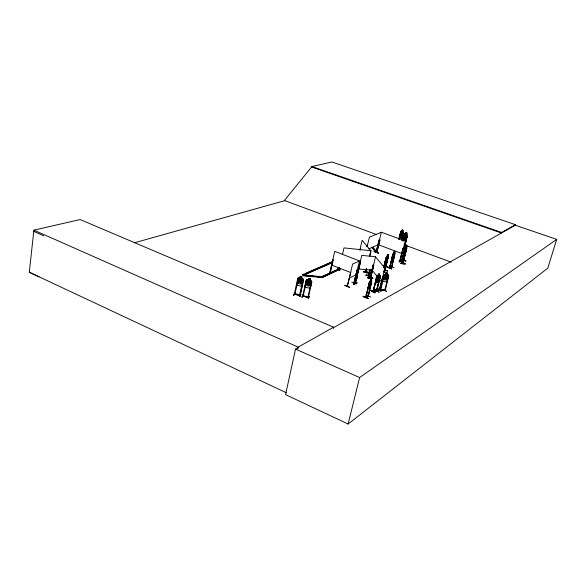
<?xml version="1.0" encoding="UTF-8"?>
<svg xmlns="http://www.w3.org/2000/svg" width="586" height="586" viewBox="0 0 586 586"><rect width="100%" height="100%" fill="white"/><g stroke="black" fill="none" stroke-linecap="round" stroke-linejoin="round"><path stroke-width="0.88" d="M369.422 277.259L371.216 279.478L369.517 277.273M369.458 277.031L371.158 279.192M365.832 294.868L370.821 297.08M386.13 263.121L385.881 263.4L385.859 262.03L384.877 263.912L385.5 262.418M399.806 235.323L399.674 236.971C402.025 241.249 403.293 234.576 401.769 238.356L399.703 236.934L401.205 231.023C402.531 232.591 401.498 228.357 403.087 230.525L402.714 232.005L403.3 232.386L401.205 231.023M403.703 237.887L403.615 239.491L405.702 240.927L403.534 239.528L403.629 237.872M404.245 251.614L404.552 253.731L406.735 245.146L406.391 246.713M394.063 267.721L389.558 265.956M405.351 247.863L406.179 247.27L404.926 253.46L404.933 251.431C402.97 256.016 406.054 244.596 405.102 250.727L405.82 249.878M368.14 286.935L368.037 288.568L369.246 282.276L369.693 281.507L371.692 280.54L368.103 296.348L368.198 295.615M376.534 276.709L377.128 276.035L376.461 276.673L375.428 282.935L375.414 281.309M377.743 276.57L378.952 276.314M379.091 275.742L379.574 276.218L378.79 279.405L377.838 280.87L376.666 281.06L376.373 279.793L377.157 276.599C377.545 274.893 382.482 275.669 379.091 275.684M377.135 290.231L382.321 290.7L382.292 290.297L377.098 289.85L382.299 290.319M363.371 271.838C373.773 273.113 365.305 271.494 363.408 271.589M386.98 257.957L386.841 258.316L386.994 257.935M387.309 260.514C387.954 261.993 383.757 264.652 385.178 261.576M393.572 254.991L393.58 254.961M385.105 269.904L384.746 270.285L388.196 257.203L385.149 270.278L384.746 270.285L388.423 256.228L385.874 265.319L384.13 266.161L384.277 264.689L386.167 257.247L387.097 256.346L387.493 254.734L388.232 254.39L387.793 256.067M384.182 266.176L384.357 264.689M393.946 257.327L393.331 259.005L391.704 259.84L391.822 258.338M391.704 259.84L391.8 258.36M367.385 277.383L372.528 277.962M367.429 277.149L372.579 278.079L372.564 277.691M390.833 262.88C392.832 263.385 393.704 257.994 392.525 262.059L390.833 262.88L392.862 254.09L393.77 253.211M405.578 248.713L403.183 248.72M39.042 276.856L29.3 272.234L33.893 230.144L80.143 219.552L333.61 327.193L333.317 328.46M403.849 252.017L403.717 253.474L403.827 252.039M400.37 263.429L405.234 263.839M400.406 263.173L405.226 263.825M356.61 283.976L351.717 282.122M404.508 255.708L405.043 254.375L404.508 255.708L403.446 254.265L404.875 247.878L401.447 262.015L405.732 247.028L405.292 247.285L406.845 246.494L406.838 246.955M404.508 255.643L403.527 254.236L403.703 252.537M370.162 277.925L370.557 278.116M376.578 234.576L284.408 200.493L311.942 166.541L331.903 161.978L515.431 224.687L515.277 225.229L333.427 327.721M293.879 295.212L294.839 292.802L293.549 295.132L293.908 294.905M300.23 276.409L299.834 278.225L298.545 277.94L297.769 278.394L294.311 294.187L294.502 293.579L295.11 293.74M294.546 293.696L295.044 293.725L294.89 294.348L298.069 279.603L297.541 279.478M332.504 262.286L303.262 275.281L302.332 274.9L332.445 261.576M303.716 274.995L303.892 275.86L321.765 277.522L321.861 277.09L321.575 276.658L303.716 274.995L303.892 275.86M294.428 294.231L300.135 295.6L303.292 280.855L302.757 280.731L299.505 295.439L299.71 294.846L300.303 294.985M299.739 296.619L300.926 294.568L300.662 294.201L299.739 296.619L300.904 294.538M300.076 295.578L303.504 279.727L303.028 278.929L298.53 277.874L297.717 278.328M302.999 295L301.856 297.131L302.2 296.919M308.551 297.058C291.235 293.242 321.641 299.827 302.698 296.23L306.046 280.328L306.866 279.852L308.155 280.247L308.514 278.335L310.441 278.797L310.045 280.613M302.618 296.106L303.38 295.732L303.109 296.333L306.39 281.602L305.863 281.47M302.178 297.205L303.094 294.787L302.156 297.124M308.163 280.225L307.071 280.599L306.332 283.983L306.983 285.66L308.778 286.093L310.06 284.877L310.8 281.492L309.965 280.657L310.441 278.797M297.9 347.747L295.534 349.088L285.558 394.62L348.121 424.022L547.8 268.117L556.7 239.388L515.277 225.229M311.591 282.928L311.056 282.796L307.899 297.483L307.928 296.824M308.141 298.347L308.932 296.186L308.368 298.699L308.91 296.421M310.697 286.576L311.767 281.734L311.32 280.98L309.957 280.679M308.309 297.571L311.833 281.727L311.364 280.928L306.859 279.874M308.917 296.186L309.159 296.523M297.805 348.904L298.201 347.124L333.61 327.193M321.765 277.522L321.575 276.658L339.118 268.762L340.026 269.12L322.417 277.464L317.019 276.673M322.417 277.464L340.026 269.12M329.845 272.79L329.713 273.384L332.855 259.701M329.728 273.376L334.738 251.357L360.632 261.356L355.387 283.507L354.816 283.353L355.358 283.565M332.767 259.737L333.288 259.862L330.174 273.537C329.127 272.937 330.629 274.058 330.372 273.003M337.917 268.359L339.734 270.512L338.173 268.322M339.492 267.216L339.06 269.516L339.55 267.289M342.444 254.639L343.989 247.9L371.106 250.757L369.832 256.082M339.668 269.055C339.126 268.879 339.462 269.186 339.506 269.472M347.505 286.473L347.564 286.1M344.861 285.228L349.769 287.206M331.647 265.055L350.728 272.563L347.146 286.451M347.373 286.532L352.596 264.088L359.452 260.982L354.032 283.053M359.87 249.966L362.155 240.267L370.843 250.705L369.568 256.031M360.016 250.141L360.434 248.361M353.922 283.126L356.969 270.271M353.988 283.045L357.292 269.333M354.105 283.185L357.35 269.45M356.742 282.664C346.04 287.675 363.899 279.918 354.208 283.895L356.742 282.65L354.2 284.159M358.112 269.641L354.889 283.404L358.2 269.604L358.639 269.772L358.2 269.604M357.921 271.362L356.647 277.149L356.793 276.665M358.39 269.699L361.782 255.357L375.465 256.771L384.987 268.154L379.332 290.092M360.053 263.649L355.306 283.551L354.933 282.87L355.475 283.067M357.394 278.108L355.805 275.742M366.961 246.655L367.583 244.816L367.327 246.625M367.122 246.713L369.392 237.162L381.23 232.298M365.181 271.01L367.129 273.149L365.459 271.01M367.129 273.12L365.276 270.769M366.477 268.842L365.554 272.072L366.206 268.952M366.265 269.025L365.598 272.072M366.045 272.102L366.66 268.996M365.92 272.087L366.719 269.069M363.188 296.501L368.242 298.545L363.049 296.567M374.117 251.482L378.534 253.137L374.234 251.401M367.803 278.13L372.864 278.599M371.517 269.926L369.685 277.471L368.389 275.574L369.707 270.227M374.19 251.24L378.534 253.137M368.733 275.083L368.777 275.779M368.565 275.772L370.052 269.523M368.748 275.764L370.235 269.545M371.143 279.185L369.444 277.01M375.128 252.632L377.545 251.504L375.384 252.485M371.692 269.941L369.759 277.618M376.783 252.383L375.882 252.288L371.956 247.138M369.913 277.5L370.059 277.017M379.039 239.938L376.007 252.39L376.271 251.995M373.187 264.894L370.015 278.409L373.187 264.894L373.846 265.172L373.414 264.916L369.956 278.306M376.227 252.434L379.23 239.857M368.14 296.106L365.605 297.461L369.305 282.298M373.634 266.037L370.418 278.577L375.501 256.741M376.527 251.907L376.446 252.317L381.354 232.21L405.329 241.029L400.209 261.29M366.038 296.824L365.832 297.351M371.121 275.559L365.862 275.142L371.106 275.559M369.305 283.228L365.803 297.556L368.367 296.201L371.736 282.144L371.334 282.196L368.147 296.318M373.67 265.158L370.352 278.548L370.755 278.123M376.805 252.441L379.911 239.967L376.871 252.456M371.502 279.156L370.726 279.551L369.685 282.071L366.104 297.439L366.228 296.904L365.73 296.948M371.121 280.826L371.495 279.061L370.513 284.496L369.759 286.1L368.982 286.503L368.902 285.323M380.043 277.141L376.271 291.008L376.798 291.052L380.043 277.141L376.652 290.942L372.901 291.594L373.553 291.132M372.967 291.586L376.329 277.757L376.82 277.779L373.048 291.696L376.82 277.779M373.172 291.703L373.355 291.037M373.289 291.55L376.673 277.698M373.59 291.117L373.48 291.63M376.219 282.76L378.314 274.167L379.567 273.97L379.135 275.772M377.78 276.504L377.003 279.69L378.168 279.5M377.963 275.955L378.358 274.189M378.842 292.062L374.82 289.557L378.981 292.033M377.413 282.569L379.508 274.036L378.388 274.241M375.003 292.795L370.777 290.517L374.791 292.832L375.069 292.509C369.839 288.927 369.099 290.385 374.989 292.729M380.182 277.222L376.417 291.088L376.901 290.539M383.859 266.945L386.218 257.269M383.808 267.875L386.203 258.148L384.006 267.773M379.347 290.143L382.929 276.394L379.743 290.363L379.435 289.601L379.86 289.828M388.181 254.368L387.236 259.415L385.866 261.202L387.493 254.734M384.973 289.931C384.87 291.213 386.291 290.011 380.109 289.909L380.68 289.433L380.688 290.033L383.969 276.226L383.493 276.182L383.969 276.226M385.551 274.702L384.431 274.57L383.676 275.112L382.548 279.669M388.386 275.032L384.438 274.629L383.698 275.134L380.241 290.019L380.175 289.403M348.121 424.022L359.621 377.552L556.7 239.388M378.937 288.737L380.981 291.096L379.252 288.51L380.959 291.022M387.126 267.157C387.229 266.169 390.496 269.252 391.756 268.893M382.607 279.661L382.739 281.427L386.745 281.807L388.796 275.61L388.401 274.951C385.669 275.64 389.441 271.772 385.954 272.973L385.595 274.761L384.584 275.222L383.801 278.387L384.321 279.822L385.91 279.976L387.097 278.702L387.881 275.537L387.17 274.893M387.192 274.915L387.661 273.142L385.954 272.973M392.913 254.104L389.47 267.956L389.829 267.363M392.891 254.976L389.631 268.014L391.829 266.952L394.825 254.06L391.616 267.04L391.946 266.484L391.529 266.52M389.705 268L393.235 253.928L394.114 251.599L394.876 251.284L393.88 256.236L392.539 257.994L392.503 256.895M393.777 253.247L394.173 251.658M384.841 290.422L388.122 276.621L388.657 276.746L388.122 276.621M392.774 258.36L392.752 260.045L392.525 258.814L391.543 260.66L392.474 258.551M393.99 254.412L393.074 259.305L391.756 261.07L391.726 259.986M385.156 290.356L385.229 289.836M393.558 256.382L394.261 253.445L393.594 253.76L392.854 256.727L393.602 256.536M388.591 276.665L385.207 290.466L380.233 290.004M398.846 239.081L400.787 231.367M398.985 239.081L400.685 232.254L399.227 239.249M399.095 239.242L400.795 232.415M384.65 289.257L386.277 291.301M387.148 267.121L391.858 268.871L387.295 266.864M401.483 239.835L403.117 233.843L401.857 239.996M401.615 239.835L403.117 233.843M402.443 237.088L403.483 233.118L401.725 239.996M402.919 240.787L404.626 233.895L405.087 233.55L405.666 233.953M403.051 240.787L404.692 233.939M403.168 240.956L404.677 234.949M403.3 240.956L405.102 234.224L405.68 234.026L406.083 232.466L406.992 233.052L406.618 234.547L407.395 235.66L404.12 248.618L403.93 247.973L404.23 248.186M405.68 234.026L406.039 232.466M399.344 260.558L403.864 262.25L399.234 260.602M401.337 260.748L399.286 261.788M399.777 261.07L400.392 260.799L399.711 261.114L402.912 248.589L403.395 248.706L402.912 248.589M399.791 261.144L402.985 248.552M404.406 236.993L404.56 238.48L405.409 239.037L406.157 238.143L406.992 233.052M403.813 248.435L407.014 236.392L404.259 248.618L403.857 248.449M404.237 248.596L407.014 236.392M406.384 239.659L405.651 240.868L407.395 235.66M406.918 246.94L402.67 263.744L401.359 261.883L401.63 260.88L401.908 261.319M401.52 262.059L404.889 248.75M406.735 245.146L406.069 245.461L404.465 251.921L404.86 252.485L405.6 249.585L405.197 249.021M406.105 250.193L406.201 247.482L405.768 246.882M402.597 263.7L406.845 247.929L403.688 260.426L401.637 261.605M402.824 263.751L406.017 251.152M402.619 263.114L402.692 263.561M405.886 261.21L401.498 259.437M515.431 224.687L501.616 232.459L501.455 233.016L311.833 167.069M386.687 258.961L386.863 260.338L387.954 256.478L386.987 258.243L386.943 256.939L387.61 256.587L386.87 259.591L386.181 259.913L386.701 257.122L386.731 258.69L385.771 260.829L386.797 258.961M384.13 266.161L385.874 265.275L386.489 263.612M369.942 287.521L370.616 285.66L370 287.543L367.979 288.546L370 287.543M310.756 286.598L309.767 288.253L305.247 287.169L304.991 285.192M403.908 262.023L399.073 261.459M363.239 296.245L368.308 298.252M385.222 271.999L383.603 271.618M299.505 295.439C301.123 293.615 287.836 293.425 300.186 294.948M301.431 286.18L302.391 284.554L301.46 286.254L296.948 285.17L296.677 283.192M303.028 278.929L301.629 278.68L302.105 276.797L300.164 276.358L299.827 278.247L298.743 278.599L298.018 281.983L298.67 283.661L300.464 284.093L301.739 282.877L302.471 279.493L301.636 278.658M293.85 295.124L294.824 292.795M365.547 271.875L366.155 271.626L365.627 271.582M365.979 271.516L365.554 271.486M371.048 275.772L365.928 275.193M405.9 248.537L406.494 247.175L405.585 248.852L405.549 247.6M379.113 280.657L378.366 282.445L375.355 282.899M367.854 277.852L372.916 278.313M404.941 247.907L405.3 247.241M385.39 260.389L386.255 259.459M387.61 280.137L386.745 281.807M369.327 282.305L369.744 281.529M338.217 268.139L339.763 270.256M339.704 270.468L338.129 268.351M392.459 257.02L392.928 256.28M386.269 259.503L385.075 264.323L386.423 262.521L386.936 259.166M328.35 273.845L330.929 272.651M375.318 252.691L377.267 251.643M401.498 261.393L403.468 260.338M401.615 260.902L401.989 260.99M368.191 295.827L368.045 295.74M391.411 266.982L390.283 267.546M376.842 291.022L373.114 291.696M357.372 278.145L355.761 275.999M306.097 280.394L306.881 279.918M366.03 297.036L367.986 295.901M368.155 295.974L366.008 297.029M349.644 287.521L344.736 285.514M403.41 260.125L401.791 260.975L403.571 260.184M371.736 282.144L371.334 282.196M354.142 284.181L356.698 282.855M399.308 261.568L401.344 260.499M399.22 261.796L401.315 260.704M399.469 261.861L401.52 260.821M370.601 280.328L371.238 279.493L370.74 279.749M370.674 279.529L371.546 279.083M384.445 269.824L387.536 271.018L384.387 269.648M389.8 267.502L391.492 266.652M383.845 270.615L385.009 270.029M389.844 267.546L391.653 266.711M392.422 256.529L394.1 255.694L394.129 256.133M389.807 267.377L389.668 267.839M393.675 255.262L393.257 255.467L393.807 254.734M386.972 259.1L387.463 258.858L385.786 259.745M386.665 257.891L387.339 257.562M394.026 254.346L393.272 254.668M384.958 263.055L386.738 262.191M391.653 259.818L393.374 258.983M406.362 246.772L406.823 246.552M406.127 245.527L406.75 245.226M349.322 278.094L356.185 274.805M406.12 245.483L406.787 245.168M386.364 258.206L386.203 258.148M388.393 256.265L388.284 255.745L387.837 256.001M394.481 252.874L394.964 252.647L393.301 253.423M386.621 256.573L388.335 255.767M387.514 254.969L387.954 254.764L387.375 255.503M394.173 251.848L394.605 251.65L394.041 252.383M376.666 251.812L376.117 251.936M330.262 273.494L329.757 272.849M321.48 277.083L327.86 274.211M329.457 273.494L338.225 269.538M379.508 239.821L379.911 239.967M368.719 248.94L378.204 244.809M302.332 274.9L303.995 274.182M305.665 273.464L319.011 267.729M320.674 267.011L323.179 265.934M324.849 265.216L332.35 261.986M304.09 274.922L332.409 262.696M376.395 290.51L376.776 290.436M373.092 291.088L376.358 290.649M300.135 295.6L294.384 294.106M391.668 267.04L395.001 253.086M134.428 242.78L284.855 200.639L284.444 200.485M389.793 267.538L389.961 267.56M376.505 290.729L373.414 291.183M303.226 295.791L302.713 295.666L302.706 296.223M380.775 289.55L380.27 289.403M380.717 289.535L380.636 290.026M384.797 289.806L385.324 289.953M403.893 248.098L404.347 248.156M403.095 248.369L405.424 248.405M403.029 248.618L405.395 248.611M407.27 236.554L406.882 236.392M407.16 234.927L405.087 233.55M403.358 234.004L402.978 233.843M378.908 288.766L380.981 291.096M368.418 272.431L363.335 271.845M303.98 275.427L321.861 277.09M305.409 275.588L308.976 275.925M310.763 276.087L315.231 276.504M358.566 268.945L372.198 270.271M375.978 251.899L376.959 252.002M367.363 277.39L372.579 278.042M400.341 263.429L405.19 264.081M405.322 248.427L405.087 248.025L406.069 249.475M302.662 296.098L308.463 297.512M368.623 275.588L369.488 276.9M376.879 251.973L372.85 247.233M401.549 261.869L402.838 263.737M329.896 272.798L330.292 272.959M311.942 166.541L501.616 232.459M404.01 244.721L451.161 262.169M378.322 244.714L402.15 253.635M401.461 259.276L405.959 260.968M387.324 257.474L386.599 257.833M369.913 277.163L368.653 275.427M384.35 269.838L387.544 271.047M383.5 271.692L385.075 272.263M370.711 279.507L370.235 281.229M355.702 274.526L357.365 275.178M339.023 269.179L339.931 269.538M321.575 276.658L322.512 277.031M302.42 274.468L303.358 274.849M33.893 230.144L298.201 347.124M295.534 349.088L359.621 377.552M33.761 231.36L43.679 235.806M29.3 272.234L286.342 392.752M379.12 280.665L380.292 276.116L379.984 275.537M384.438 289.235L386.233 291.52M378.995 292.055L374.842 289.557M379.472 290.304L379.728 289.667M372.755 247.614L375.633 251.02M371.861 247.519L375.882 252.288M372.235 270.249L377.179 276.46M379.376 279.229L381.574 281.991M384.782 289.821L380.775 289.682M365.51 271.633L365.73 272.05M405.717 246.948L406.12 247.504M402.78 263.231L401.608 261.737L402.978 263.282M368.828 275.449L369.942 277.105M403.256 232.386L403.483 233.118M371.634 280.518L371.773 281.068M388.262 255.804L388.342 256.243M387.412 258.844L387.522 259.349M387.39 258.902L387.471 259.334M394.913 252.625L395.023 253.137M394.048 255.679L394.158 256.185M404.494 250.618L404.516 251.687M383.801 279.163L384.335 279.266L385.683 277.72C385.581 280.46 388.013 279.69 386.137 277.383L387.683 275.545L385.896 276.966C385.969 274.336 383.596 275.12 385.427 277.325L383.801 279.163M401.373 231.814L401.535 233.821L400.516 235.198L401.644 234.268L402.062 236.217L401.908 234.078L402.897 232.745L401.798 233.602L401.373 231.814M405.256 234.349L405.424 236.363L404.384 237.748L405.534 236.817L405.952 238.773L405.798 236.619L406.801 235.286L405.688 236.143L405.285 234.297M370.337 285.206L370.037 285.507L369.993 284.056L368.894 286.136L369.92 283.778L369.876 282.042L370.198 283.272L371.231 281.324L370.264 283.587L370.337 285.206M393.719 256.88L393.455 255.789C391.236 262.089 393.997 250.119 393.646 255.078L394.59 253.342L393.697 255.371L393.719 256.88M299.71 278.833L298.985 282.218L300.779 282.642L301.504 279.266L299.71 278.833M300.486 276.79L300.354 277.398L301.512 277.676L301.644 277.068L300.486 276.79M308.031 280.833L307.298 284.21L309.093 284.642L309.833 281.265L308.031 280.833M308.815 278.79L308.683 279.397L309.848 279.676L309.979 279.068L308.815 278.79M328.446 273.625C326.827 274.688 335.507 270.38 328.438 273.625M370.103 281.859L369.319 285.111L370.096 284.708L370.887 281.463L370.103 281.859M378.483 274.468L378.344 275.039L379.091 274.922L379.23 274.351L378.483 274.468M386.137 260.038L385.398 263.041L386.064 262.696L386.804 259.708L386.137 260.038M386.716 258.104L386.584 258.638L387.148 257.891L386.716 258.104M385.434 275.303L384.65 278.467L386.247 278.621L387.031 275.457L385.434 275.303M386.211 273.347L386.071 273.918L387.097 274.014L387.236 273.45L386.211 273.347M392.81 256.851L392.071 259.803L392.723 259.481L393.462 256.522L392.81 256.851M401.22 231.69L400.531 234.451L400.685 235.924L401.52 236.473L402.267 235.587L403.043 230.525L402.143 229.939L401.791 231.492L401.22 231.69M401.674 231.983L400.978 234.744L401.82 235.294L402.509 232.532L401.674 231.983M402.252 230.357L402.67 231.199L402.252 230.357M405.556 234.517L404.86 237.293L405.71 237.843L406.406 235.074L405.556 234.488M406.142 232.884L406.567 233.733L406.142 232.884M405.724 247.307L405.856 248.186L405.724 247.307M406.127 245.71L405.995 246.23L406.523 245.519L406.127 245.71M298.977 278.687L299.754 281.06C296.516 283.023 298.706 284.071 300.054 281.544C300.186 284.415 302.691 284.525 300.552 281.243C303.445 279.756 301.651 278.152 300.259 280.738L299.6 278.848L298.977 278.687M307.306 280.679L308.075 283.06C304.83 285.023 307.02 286.063 308.375 283.536C308.5 286.415 311.005 286.525 308.873 283.236C311.774 281.756 309.979 280.152 308.588 282.738L307.928 280.848L307.306 280.679M392.481 256.5L392.107 257.195L392.481 256.5M405.029 248.017L404.758 248.383L405.087 248.025"/></g></svg>
